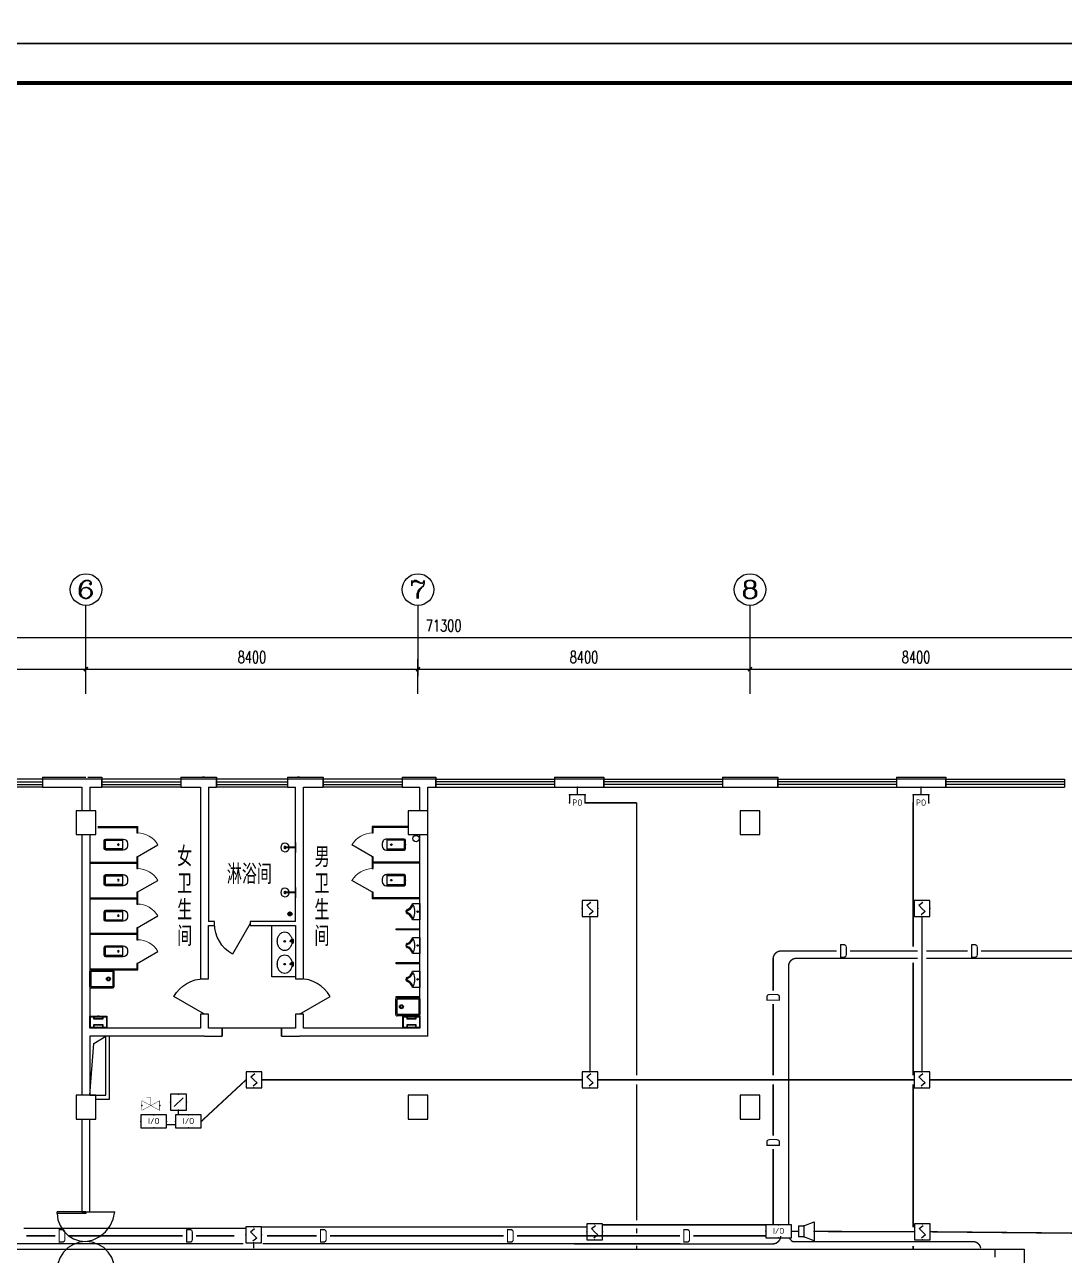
# Model space of a CAD drawing. Extents: x 2166032 to 5302137, y 581493 to 2416206.
# Drawn here: x 2594690 to 2620990, y 1002854 to 1033995 of the extents above; entities that cross this region are included whole.
import ezdxf
from ezdxf.enums import TextEntityAlignment as Align

# ---------------------------------------------------------------- set-up
doc = ezdxf.new("R2010")
doc.units = 0
doc.header["$LTSCALE"] = 1000
doc.header["$MEASUREMENT"] = 0
for name, pattern in [('CENTER2', [1.14, 0.75, -0.13, 0.13, -0.13]), ('DASH', [0.35, 0.25, -0.1]), ('DASHEDX2', [1.5, 1, -0.5])]:
    doc.linetypes.add(name, pattern=pattern)
for name, color, linetype in [('3T_WOOD', 21, 'Continuous'), ('AXIS', 3, 'Continuous'), ('AXIS_TEXT', 7, 'Continuous'), ('CABLETRAY', 4, 'Continuous'), ('COLUMN', 2, 'Continuous'), ('EQUIP-消防', 3, 'Continuous'), ('EQUIP-通讯', 3, 'Continuous'), ('LATRINE', 8, 'Continuous'), ('LVTRY', 8, 'Continuous'), ('PUB_TEXT', 7, 'Continuous'), ('PUB_TITLE', 137, 'Continuous'), ('SIG_TEXT', 7, 'Continuous'), ('SURFACE', 8, 'Continuous'), ('TEL_TEXT', 7, 'Continuous'), ('WALL', 8, 'Continuous'), ('WINDOW', 8, 'Continuous'), ('WIRE-动力', 2, 'Continuous'), ('WIRE-消防', 4, 'Continuous'), ('WIRE-电源', 10, 'Continuous'), ('WIRE-电话', 4, 'CENTER2'), ('WIRE-网络', 6, 'Continuous'), ('厨卫', 8, 'Continuous'), ('地漏', 5, 'Continuous'), ('屋面', 151, 'Continuous'), ('消防', 7, 'Continuous')]:
    doc.layers.add(name, color=color, linetype=linetype)
doc.styles.add('_HZTXT', font='！tssdeng.shx', dxfattribs={"width": 0.8, "bigfont": '！tssdchn.shx'})
doc.styles.add('_TCH_AXIS', font='complex_.ttf')
doc.styles.add('_TEL_DIM', font='@tssdeng.shx', dxfattribs={"width": 0.8, "height": 3.5, "bigfont": '!tssdchn.shx'})
doc.styles.add('COMPLEX', font='complex_.ttf')
doc.styles.add('DIM_FONT', font='simplex_.ttf', dxfattribs={"width": 0.7})
doc.styles.get("Standard").update_dxf_attribs({"font": 'tssdeng.shx', "bigfont": 'tssdchn.shx'})
doc.styles.add('zz-0', font='arial.ttf')
doc.dimstyles.new('DIMN', dxfattribs={"dimtxt": 300, "dimasz": 100, "dimexe": 250, "dimexo": 300, "dimgap": 150, "dimtad": 1, "dimdec": 0, "dimzin": 0, "dimdsep": 46, "dimtxsty": 'DIM_FONT', "dimblk": 'ARCHTICK', "dimcen": 0.09, "dimclrt": 7, "dimazin": 2, "dimtfac": 1, "dimtdec": 0, "dimtix": 1, "dimtmove": 2, "dimatfit": 3, "dimldrblk": 'ARCHTICK', "dimfxl": 1, "dimtolj": 1, "dimtzin": 0, "dimarcsym": 0})

# ---------------------------------------------------------------- blocks, each defined once
blk = doc.blocks.new('_LV8')
for p, q in [((-205, 0), (205, 0)), ((-205, -191), (-205, 0)), ((205, 0), (205, -191))]:
    blk.add_line(p, q)
blk.add_circle((0, -60), 20)
for centre, radius, start, end in [((-243, -391), 203, 19.2639, 79.2894), ((-152, -175), 10, 114.1084, 248.1394), ((5, -526), 395, 66.6675, 114.1084), ((-243, -401), 233, 19.2639, 68.1394), ((243, -401), 233, 110.4941, 160.7361), ((243, -391), 203, 100.7106, 160.7361), ((158, -173), 10, 290.4941, 66.6675), ((0, -306), 54, 199.2639, 269.7777), ((0, -316), 24, 199.2639, 269.4998), ((0, -306), 54, 270.2223, 340.7361), ((0, -316), 24, 270.5002, 340.7361)]:
    blk.add_arc(centre, radius, start, end)
blk = doc.blocks.new('$lvtry$00000200')
for p, q in [((-140, -40, 0), (-140, -480, 0)), ((-110, -40, 0), (-110, -470, 0)), ((100, 0, 0), (-100, 0, 0)), ((100, -30, 0), (-100, -30, 0)), ((110, -470, 0), (110, -40, 0)), ((140, -480, 0), (140, -40, 0)), ((140, -470, 0), (-140, -470, 0)), ((-30, -590, 0), (30, -590, 0))]:
    blk.add_line(p, q)
blk.add_circle((0, -359, 0), 20)
for centre, radius, start, end in [((-100, -40, 0), 40, 90, 180), ((-100, -40, 0), 10, 90, 180), ((100, -40, 0), 40, 0, 90), ((100, -40, 0), 10, 0, 90), ((-30, -480, 0), 110, 180, 270), ((30, -480, 0), 110, 270, 0)]:
    blk.add_arc(centre, radius, start, end)
blk.add_point((0, 0))
blk = doc.blocks.new('A$C339C1991')
at = {"layer": 'LVTRY'}
blk.add_line((114, 371), (134, 371), dxfattribs=at)
for points in [[(0, 371), (256, 371)], [(114, 371), (114, 107)], [(134, 371), (134, 107)]]:
    blk.add_lwpolyline(points, dxfattribs=at)
for centre, radius, start, end in [((124, 108), 108, 95.306, 84.694), ((124, 108), 28.3, 110.6725, 69.3275), ((124, 110), 10.5, 197.2381, 342.7619)]:
    blk.add_arc(centre, radius, start, end, dxfattribs=at)
blk = doc.blocks.new('$TCHSYS$APDOOR2D')
blk.add_line((0.5, 0), (0, 0.866))
at = {"lineweight": 13}
blk.add_arc((0.5, 0), 1, 120, 180, dxfattribs=at)
blk = doc.blocks.new('$lvtry$00000194')
for p, q in [((-17, -27, 0), (-17, -17, 0)), ((17, -27, 0), (17, -17, 0))]:
    blk.add_line(p, q)
at = {"elevation": 0}
blk.add_lwpolyline([(14, -39, -0.067374), (92, -53, -0.088152), (166, -93, -0.105269), (218, -155, -0.121685), (235, -224, -0.121685), (218, -292, -0.105269), (166, -355, -0.088152), (92, -394, -0.078966), (0, -409, -0.078966), (-92, -394, -0.088152), (-166, -355, -0.105269), (-218, -292, -0.121685), (-235, -224, -0.121685), (-218, -155, -0.105269), (-166, -93, -0.088152), (-92, -53, -0.059935), (-23, -40, -0.059935)], format="xyb", dxfattribs=at)
for centre, radius in [((0, -221, 0), 20), ((0, -27, 0), 16.7), ((0, -221, 0), 15)]:
    blk.add_circle(centre, radius)
for centre, radius, start, end in [((-40, -17, 0), 10.1, 106.6096, 258.1648), ((-64, 250, 0), 259, 274.7069, 282.3732), ((-75, -197, 0), 173, 71.36, 79.1873), ((-29, -63, 0), 6.77, 155.344, 308.3224), ((-171, 35, 0), 166, 324.8411, 338.1337), ((-171, 35, 0), 170, 324.8411, 331.3523), ((-29, -63, 0), 3.37, 155.344, 308.3224), ((100, -178, 0), 170, 132.3141, 138.8253), ((100, -178, 0), 166, 125.5327, 138.8253), ((-12, -42, 0), 10.6, 201.8924, 261.774), ((0, -17, 0), 16.7, 0, 180), ((-381, -99, 0), 372, 2.3982, 6.7627), ((0, -80, 0), 9.9, 201.7837, 338.2163), ((64, 250, 0), 259, 257.6268, 265.2931), ((381, -99, 0), 372, 170.1008, 177.6018), ((75, -197, 0), 173, 100.8127, 110.4191), ((40, -17, 0), 10.1, 281.8352, 73.3904)]:
    blk.add_arc(centre, radius, start, end)
blk.add_point((0, -17, 0))
blk = doc.blocks.new('A$C6BB928D5')
at = {"layer": '地漏'}
h = blk.add_hatch(dxfattribs=at)
h.set_pattern_fill('ANSI31', color=5, scale=10, style=0)
h.set_pattern_definition([(45, (-2253094.437, -153718.293), (-11.22532015, 11.22532015), [])])
h.paths.add_polyline_path([(0, 50, 1), (100, 50, 1)])
at = {"layer": '地漏', "color": 5}
blk.add_circle((50, 50), 50, dxfattribs=at)
blk = doc.blocks.new('$plan$00001091')
for p, q in [((-275, -410), (-275, -50)), ((-255, -30), (255, -30)), ((275, -50), (275, -410)), ((255, -430), (-255, -430))]:
    blk.add_line(p, q)
for points in [[(-275, 0, 0.414214), (-305, -30, 0.414214)], [(305, -30, 0.414214), (275, 0, 0.414214)], [(-305, -430, 0.414214), (-275, -460, 0.414214)], [(275, -460, 0.414214), (305, -430, 0.414214)]]:
    blk.add_lwpolyline(points, format="xyb")
for points in [[(-275, 0), (275, 0)], [(-305, -430), (-305, -30)], [(305, -30), (305, -430)], [(275, -460), (-275, -460)]]:
    blk.add_lwpolyline(points)
for radius in [50, 32.5]:
    blk.add_circle((165, -230), radius)
for centre, start, end in [((-255, -50), 90, 180), ((255, -50), 0, 90), ((-255, -410), 180, 270), ((255, -410), 270, 360)]:
    blk.add_arc(centre, 20, start, end)
at = {"style": 'zz-0'}
for tag in ['YSIZE', 'XSIZE']:
    blk.add_attdef(tag, (0, 0), '', height=0.5, dxfattribs=at)
blk = doc.blocks.new('cffd')
at = {"layer": '厨卫'}
for p, q in [((288, -44), (300, -44)), ((288, -256), (300, -256))]:
    blk.add_line(p, q, dxfattribs=at)
for points in [[(0, -365), (0, 65), (300, 65), (300, -365)], [(12, -353), (12, 53), (288, 53), (288, -353)]]:
    blk.add_lwpolyline(points, close=True, dxfattribs=at)
for points in [[(12, -272), (82, -272), (82, -29), (12, -29)], [(12, -262), (72, -262), (72, -39), (12, -39)], [(288, -261), (228, -261), (228, -39), (288, -39)], [(288, -251), (238, -251), (238, -49), (288, -49)]]:
    blk.add_lwpolyline(points, dxfattribs=at)
blk.add_lwpolyline([(290, -150, 0, 50, 0), (323, -150, 100, 100, 0)], format="xyseb", dxfattribs=at)
blk = doc.blocks.new('$equip$00001700')
for p, q in [((-0.5, 0.5), (-0.5, -0.5)), ((0.5, 0.5), (-0.5, 0.5)), ((-0.2, 0.2), (0.05, 0.4)), ((0, 0), (-0.2, 0.2)), ((0, 0), (0.2, -0.2)), ((0.5, -0.5), (0.5, 0.5)), ((-0.5, -0.5), (0.5, -0.5)), ((0.2, -0.2), (-0.05, -0.4))]:
    blk.add_line(p, q)
for p in [(-0.5, 0), (0, 0.5), (0.5, 0), (0, -0.5)]:
    blk.add_point(p)
at = {"flags": 1}
for tag, height, p in [('A', 0.00002, (0, 0)), ('B', 0.4, (0.75, -0.204))]:
    blk.add_attdef(tag, text='', height=height, dxfattribs=at).set_placement(p, align=Align.MIDDLE_CENTER)
blk = doc.blocks.new('$equip$00001915')
for p, q in [((0.5, 0.5), (-0.5, 0.5)), ((-0.5, 0.5), (-0.5, -0.5)), ((-0.283, -0.283), (0.283, 0.283)), ((0.5, -0.5), (0.5, 0.5)), ((-0.5, -0.5), (0.5, -0.5))]:
    blk.add_line(p, q)
for p in [(-0.5, 0), (0, 0.5), (0.5, 0), (0, -0.5)]:
    blk.add_point(p)
blk.add_solid([(0.283, 0.283), (0.075, 0.124), (0.124, 0.075)])
at = {"layer": 'TEL_TEXT', "style": '_TEL_DIM', "flags": 1}
blk.add_attdef('A', text='', height=0.00002, dxfattribs=at).set_placement((0, 0), align=Align.MIDDLE_CENTER)
blk = doc.blocks.new('$equip_U$00000007')
at = {"linetype": 'Continuous', "const_width": 0.025}
for points in [[(-0.153, 0), (0.153, 0)], [(0.153, -0.562), (0.153, 0)], [(-0.466, -0.225), (-0.466, -0.9)], [(0.771, -0.225), (-0.466, -0.9)], [(-0.466, -0.225), (0.771, -0.9)], [(0.771, -0.9), (0.771, -0.225)]]:
    blk.add_lwpolyline(points, dxfattribs=at)
for p in [(-0.466, -0.562), (0.771, -0.562)]:
    blk.add_point(p)
at = {"style": '_TEL_DIM', "flags": 1}
blk.add_attdef('A', text='', height=0.000025, dxfattribs=at).set_placement((0, 0), align=Align.MIDDLE_CENTER)
blk = doc.blocks.new('$equip$00001926')
for p, q in [((0.65, 0.65), (-0.65, 0.65)), ((-0.65, 0.65), (-0.65, 0)), ((0.65, 0), (0.65, 0.65)), ((-0.65, 0), (0.65, 0))]:
    blk.add_line(p, q)
for p in [(0, 0.65), (-0.65, 0.325), (0, 0), (0.65, 0.325)]:
    blk.add_point(p)
at = {"color": 7, "style": '_TEL_DIM'}
blk.add_attdef('$TEXT$', text='', height=0.3, dxfattribs=at).set_placement((0.006, 0.343), align=Align.MIDDLE_CENTER)
at = {"color": 7, "style": '_TEL_DIM', "flags": 1}
blk.add_attdef('A', text='', height=0.00002, dxfattribs=at).set_placement((0, 0), align=Align.MIDDLE_CENTER)
blk = doc.blocks.new('$equip$00001366')
for p, q in [((0, 0.35), (0, -0.35)), ((0, 0.35), (0.35, 0.35)), ((0.35, 0.35), (1, 0.6)), ((0.35, 0.35), (0.35, -0.35)), ((1, 0.6), (1, -0.6)), ((0.35, -0.35), (0, -0.35)), ((1, -0.6), (0.35, -0.35))]:
    blk.add_line(p, q)
for p in [(0, 0), (0.35, 0.35), (1, 0), (0.35, -0.35)]:
    blk.add_point(p)
at = {"flags": 9}
blk.add_attdef('A', (0, 0), '', height=0.00002, dxfattribs=at)
blk = doc.blocks.new('$equip$00001847')
for p, q in [((-0.5, 0.499), (-0.5, 0.999)), ((0.5, 0.999), (0.5, 0.499)), ((0.5, 0.499), (-0.5, 0.499)), ((0, 0.5), (0, 0))]:
    blk.add_line(p, q)
for p in [(-0.5, 0.999), (0.5, 0.999), (-0.5, 0.499), (0, 0), (0.5, 0.499)]:
    blk.add_point(p)
at = {"color": 7, "style": '_TEL_DIM'}
blk.add_attdef('$TEXT$', text='', height=0.4, dxfattribs=at).set_placement((0, 0.999), align=Align.MIDDLE_CENTER)
at = {"color": 7, "style": '_TEL_DIM', "flags": 1}
blk.add_attdef('A', text='', height=0.00002, dxfattribs=at).set_placement((0, 0), align=Align.MIDDLE_CENTER)
blk = doc.blocks.new('_ArchTick')
at = {"color": 0, "linetype": 'ByBlock', "const_width": 0.4}
blk.add_lwpolyline([(-0.5, -0.5), (0.5, 0.5)], dxfattribs=at)
blk = doc.blocks.new('*D2960')
at = {"layer": 'AXIS', "color": 0, "lineweight": -2}
for p, q in [((2587840, 1017062), (2587840, 1017937)), ((2587840, 1017687), (2596240, 1017687)), ((2596240, 1017062), (2596240, 1017937))]:
    blk.add_line(p, q, dxfattribs=at)
at = {"layer": 'Defpoints', "color": 0}
for p in [(2596240, 1017687), (2587840, 1016762), (2596240, 1016762)]:
    blk.add_point(p, dxfattribs=at)
at = {"layer": 'AXIS', "color": 0, "lineweight": -2, "xscale": 100, "yscale": 100, "zscale": 100, "rotation": 180}
blk.add_blockref('_ArchTick', (2587840, 1017687), dxfattribs=at)
at = {"layer": 'AXIS', "color": 0, "lineweight": -2, "xscale": 100, "yscale": 100, "zscale": 100}
blk.add_blockref('_ArchTick', (2596240, 1017687), dxfattribs=at)
at = {"layer": 'AXIS', "color": 7, "insert": (2592040, 1017992), "char_height": 300, "attachment_point": 5, "style": 'DIM_FONT'}
blk.add_mtext('\\A1;8400', dxfattribs=at)
blk = doc.blocks.new('*D2961')
at = {"layer": 'AXIS', "color": 0, "lineweight": -2}
for p, q in [((2596240, 1017062), (2596240, 1017937)), ((2596240, 1017687), (2604640, 1017687)), ((2604640, 1017062), (2604640, 1017937))]:
    blk.add_line(p, q, dxfattribs=at)
at = {"layer": 'Defpoints', "color": 0}
for p in [(2604640, 1017687), (2596240, 1016762), (2604640, 1016762)]:
    blk.add_point(p, dxfattribs=at)
at = {"layer": 'AXIS', "color": 0, "lineweight": -2, "xscale": 100, "yscale": 100, "zscale": 100, "rotation": 180}
blk.add_blockref('_ArchTick', (2596240, 1017687), dxfattribs=at)
at = {"layer": 'AXIS', "color": 0, "lineweight": -2, "xscale": 100, "yscale": 100, "zscale": 100}
blk.add_blockref('_ArchTick', (2604640, 1017687), dxfattribs=at)
at = {"layer": 'AXIS', "color": 7, "insert": (2600440, 1017992), "char_height": 300, "attachment_point": 5, "style": 'DIM_FONT'}
blk.add_mtext('\\A1;8400', dxfattribs=at)
blk = doc.blocks.new('*D2962')
at = {"layer": 'AXIS', "color": 0, "lineweight": -2}
for p, q in [((2604640, 1017062), (2604640, 1017937)), ((2604640, 1017687), (2613040, 1017687)), ((2613040, 1017062), (2613040, 1017937))]:
    blk.add_line(p, q, dxfattribs=at)
at = {"layer": 'Defpoints', "color": 0}
for p in [(2613040, 1017687), (2604640, 1016762), (2613040, 1016762)]:
    blk.add_point(p, dxfattribs=at)
at = {"layer": 'AXIS', "color": 0, "lineweight": -2, "xscale": 100, "yscale": 100, "zscale": 100, "rotation": 180}
blk.add_blockref('_ArchTick', (2604640, 1017687), dxfattribs=at)
at = {"layer": 'AXIS', "color": 0, "lineweight": -2, "xscale": 100, "yscale": 100, "zscale": 100}
blk.add_blockref('_ArchTick', (2613040, 1017687), dxfattribs=at)
at = {"layer": 'AXIS', "color": 7, "insert": (2608840, 1017992), "char_height": 300, "attachment_point": 5, "style": 'DIM_FONT'}
blk.add_mtext('\\A1;8400', dxfattribs=at)
blk = doc.blocks.new('*D2963')
at = {"layer": 'AXIS', "color": 0, "lineweight": -2}
for p, q in [((2613040, 1017062), (2613040, 1017937)), ((2613040, 1017687), (2621440, 1017687)), ((2621440, 1017062), (2621440, 1017937))]:
    blk.add_line(p, q, dxfattribs=at)
at = {"layer": 'Defpoints', "color": 0}
for p in [(2621440, 1017687), (2613040, 1016762), (2621440, 1016762)]:
    blk.add_point(p, dxfattribs=at)
at = {"layer": 'AXIS', "color": 0, "lineweight": -2, "xscale": 100, "yscale": 100, "zscale": 100, "rotation": 180}
blk.add_blockref('_ArchTick', (2613040, 1017687), dxfattribs=at)
at = {"layer": 'AXIS', "color": 0, "lineweight": -2, "xscale": 100, "yscale": 100, "zscale": 100}
blk.add_blockref('_ArchTick', (2621440, 1017687), dxfattribs=at)
at = {"layer": 'AXIS', "color": 7, "insert": (2617240, 1017992), "char_height": 300, "attachment_point": 5, "style": 'DIM_FONT'}
blk.add_mtext('\\A1;8400', dxfattribs=at)
blk = doc.blocks.new('*D2968')
at = {"layer": 'AXIS', "color": 0, "lineweight": -2}
for p, q in [((2569640, 1017362), (2569640, 1018737)), ((2640940, 1017362), (2640940, 1018737)), ((2569640, 1018487), (2640940, 1018487))]:
    blk.add_line(p, q, dxfattribs=at)
at = {"layer": 'Defpoints', "color": 0}
for p in [(2640940, 1018487), (2569640, 1017062), (2640940, 1017062)]:
    blk.add_point(p, dxfattribs=at)
at = {"layer": 'AXIS', "color": 0, "lineweight": -2, "xscale": 100, "yscale": 100, "zscale": 100, "rotation": 180}
blk.add_blockref('_ArchTick', (2569640, 1018487), dxfattribs=at)
at = {"layer": 'AXIS', "color": 0, "lineweight": -2, "xscale": 100, "yscale": 100, "zscale": 100}
blk.add_blockref('_ArchTick', (2640940, 1018487), dxfattribs=at)
at = {"layer": 'AXIS', "color": 7, "insert": (2605290, 1018788), "char_height": 300, "attachment_point": 5, "style": 'DIM_FONT'}
blk.add_mtext('\\A1;71300', dxfattribs=at)
blk = doc.blocks.new('$DorLib2D$00000141')
at = {"color": 0}
for points in [[(-0.5, 0), (-0.5, 0.487)], [(-0.475, 0.487), (-0.5, 0.487)], [(-0.475, 0), (-0.475, 0.487)], [(-0.369, 0.473), (-0.475, 0.487)], [(-0.268, 0.435), (-0.369, 0.473)], [(-0.178, 0.377), (-0.268, 0.435)], [(0.268, 0.435), (0.178, 0.377)], [(0.369, 0.473), (0.268, 0.435)], [(0.475, 0.487), (0.369, 0.473)], [(0.475, 0), (0.475, 0.487)], [(0.475, 0.487), (0.5, 0.487)], [(0.5, 0), (0.5, 0.487)], [(-0.103, 0.3), (-0.178, 0.377)], [(-0.047, 0.208), (-0.103, 0.3)], [(-0.012, 0.107), (-0.047, 0.208)], [(0.047, 0.208), (0.012, 0.107)], [(0.103, 0.3), (0.047, 0.208)], [(0.178, 0.377), (0.103, 0.3)], [(0, 0), (-0.012, 0.107)], [(-0.012, -0.107), (0, 0)], [(0.012, 0.107), (0, 0)], [(-0.5, 0), (-0.475, 0)], [(0.5, 0), (0.475, 0)]]:
    blk.add_lwpolyline(points, dxfattribs=at)
at = {"color": 0, "linetype": 'DASHEDX2'}
for points in [[(0, 0), (0.03, -0.122), (0.086, -0.234), (0.165, -0.331), (0.264, -0.408), (0.378, -0.461), (0.5, -0.488)], [(-0.5, 0), (-0.5, -0.488)], [(-0.047, -0.208), (-0.012, -0.107)], [(0.5, 0), (0.5, -0.488)], [(-0.268, -0.435), (-0.178, -0.377)], [(-0.178, -0.377), (-0.103, -0.3)], [(-0.103, -0.3), (-0.047, -0.208)], [(-0.475, -0.488), (-0.5, -0.488)], [(-0.475, -0.487), (-0.369, -0.473)], [(-0.369, -0.473), (-0.268, -0.435)]]:
    blk.add_lwpolyline(points, dxfattribs=at)
blk = doc.blocks.new('$TCHSYS$WIN2D')
for p, q in [((-0.5, 0.5), (0.5, 0.5)), ((-0.5, 0.5), (-0.5, -0.5)), ((0.5, 0.5), (0.5, -0.5)), ((0.5, 0.167), (-0.5, 0.167)), ((0.5, -0.167), (-0.5, -0.167)), ((-0.5, -0.5), (0.5, -0.5))]:
    blk.add_line(p, q)
blk = doc.blocks.new('_AXISO')
blk.add_circle((0, 0), 0.5)
at = {"layer": 'AXIS_TEXT', "style": 'COMPLEX', "width": 1.171875}
blk.add_attdef('A', text='', height=0.56, dxfattribs=at).set_placement((-0.25, -0.28), (0.25, -0.28), align=Align.FIT)
blk = doc.blocks.new('$DorLib2D$00000214')
at = {"color": 0}
blk.add_line((0.5, 0), (0, 0.866), dxfattribs=at)
blk.add_arc((0.5, 0), 1, 120, 180, dxfattribs=at)

msp = doc.modelspace()

# ---------------------------------------------------------------- linework, layer by layer
msp.add_circle((2604640.5, 1020101.3), 438608.5)
at = {"layer": '3T_WOOD'}
msp.add_lwpolyline([(2596340.5, 1006904.3), (2596438.8, 1008215.8), (2596740.5, 1008404.3)], dxfattribs=at)
at = {"layer": 'AXIS'}
for p, q in [((2596240.5, 1017505.6), (2596240.5, 1019301.3)), ((2604640.5, 1017505.6), (2604640.5, 1019301.3)), ((2613040.5, 1017505.6), (2613040.5, 1019301.3))]:
    msp.add_line(p, q, dxfattribs=at)
at = {"layer": 'CABLETRAY'}
for p, q in [((2578615.1, 1003012.1), (2619622.9, 1003012.1)), ((2619235.1, 1003011.9), (2619235.1, 1002811.9)), ((2619470.4, 1003011.9), (2619970.4, 1003011.9)), ((2619970.4, 1003011.9), (2619970.4, 1002511.9))]:
    msp.add_line(p, q, dxfattribs=at)
at = {"layer": 'COLUMN'}
for p, q in [((2596490.2, 1014104.4), (2595990.2, 1014104.4)), ((2595990.2, 1014104.4), (2595990.2, 1013504.3)), ((2596490.2, 1013504.3), (2596490.2, 1014104.4)), ((2604890.2, 1014104.4), (2604390.2, 1014104.4)), ((2604390.2, 1014104.4), (2604390.2, 1013504.3)), ((2604890.2, 1013504.3), (2604890.2, 1014104.4)), ((2613290.2, 1014104.4), (2612790.2, 1014104.4)), ((2612790.2, 1014104.4), (2612790.2, 1013504.3)), ((2613290.2, 1013504.3), (2613290.2, 1014104.4)), ((2595990.2, 1013504.3), (2596490.2, 1013504.3)), ((2604390.2, 1013504.3), (2604890.2, 1013504.3)), ((2612790.2, 1013504.3), (2613290.2, 1013504.3)), ((2596490.2, 1006904.4), (2595990.2, 1006904.4)), ((2595990.2, 1006904.4), (2595990.2, 1006304.4)), ((2596490.2, 1006304.4), (2596490.2, 1006904.4)), ((2604890.2, 1006904.4), (2604390.2, 1006904.4)), ((2604390.2, 1006904.4), (2604390.2, 1006304.4)), ((2604890.2, 1006304.4), (2604890.2, 1006904.4)), ((2613290.2, 1006904.4), (2612790.2, 1006904.4)), ((2612790.2, 1006904.4), (2612790.2, 1006304.3)), ((2613290.2, 1006304.3), (2613290.2, 1006904.4)), ((2595990.2, 1006304.4), (2596490.2, 1006304.4)), ((2604390.2, 1006304.4), (2604890.2, 1006304.4)), ((2612790.2, 1006304.3), (2613290.2, 1006304.3))]:
    msp.add_line(p, q, dxfattribs=at)
at = {"layer": 'LATRINE'}
for p, q in [((2596540.5, 1013704.3), (2597553, 1013704.3)), ((2596540.5, 1013679.3), (2597528, 1013679.3)), ((2597528, 1013679.3), (2597528, 1013541.8)), ((2597553, 1013541.8), (2597553, 1013704.3)), ((2604390.2, 1013704.3), (2603478, 1013704.3)), ((2603478, 1013704.3), (2603478, 1013541.8)), ((2604390.2, 1013679.3), (2603503, 1013679.3)), ((2603503, 1013541.8), (2603503, 1013679.3)), ((2597528, 1013541.8), (2597553, 1013541.8)), ((2603478, 1013541.8), (2603503, 1013541.8)), ((2596340.5, 1012804.3), (2597528, 1012804.3)), ((2596340.5, 1012779.3), (2597528, 1012779.3)), ((2597553, 1012941.8), (2597528, 1012941.8)), ((2597528, 1012941.8), (2597528, 1012804.3)), ((2597528, 1012779.3), (2597528, 1012641.8)), ((2597553, 1012791.8), (2597553, 1012941.8)), ((2597553, 1012641.8), (2597553, 1012791.8)), ((2603503, 1012941.8), (2603478, 1012941.8)), ((2603478, 1012941.8), (2603478, 1012791.8)), ((2603478, 1012791.8), (2603478, 1012641.8)), ((2603503, 1012804.3), (2603503, 1012941.8)), ((2604690.5, 1012804.3), (2603503, 1012804.3)), ((2604690.5, 1012779.3), (2603503, 1012779.3)), ((2603503, 1012641.8), (2603503, 1012779.3)), ((2604690.5, 1012779.3), (2604690.5, 1012804.3)), ((2597528, 1012641.8), (2597553, 1012641.8)), ((2603478, 1012641.8), (2603503, 1012641.8)), ((2596340.5, 1011904.3), (2597528, 1011904.3)), ((2596340.5, 1011879.3), (2597528, 1011879.3)), ((2597553, 1012041.8), (2597528, 1012041.8)), ((2597528, 1012041.8), (2597528, 1011904.3)), ((2597528, 1011879.3), (2597528, 1011741.8)), ((2597553, 1011891.8), (2597553, 1012041.8)), ((2597553, 1011741.8), (2597553, 1011891.8)), ((2603503, 1012041.8), (2603478, 1012041.8)), ((2603478, 1012041.8), (2603478, 1011879.3)), ((2604690.5, 1011879.3), (2603478, 1011879.3)), ((2603503, 1011904.3), (2603503, 1012041.8)), ((2604690.5, 1011904.3), (2603503, 1011904.3)), ((2604690.5, 1011879.3), (2604690.5, 1011904.3)), ((2597528, 1011741.8), (2597553, 1011741.8)), ((2597553, 1011141.8), (2597528, 1011141.8)), ((2597528, 1011141.8), (2597528, 1011004.3)), ((2597553, 1010991.8), (2597553, 1011141.8)), ((2596340.5, 1011004.3), (2597528, 1011004.3)), ((2596340.5, 1010979.3), (2597528, 1010979.3)), ((2597528, 1010979.3), (2597528, 1010841.8)), ((2597528, 1010841.8), (2597553, 1010841.8)), ((2597553, 1010841.8), (2597553, 1010991.8)), ((2597553, 1010241.8), (2597528, 1010241.8)), ((2597528, 1010241.8), (2597528, 1010104.3)), ((2597553, 1010079.3), (2597553, 1010241.8)), ((2596340.5, 1010104.3), (2597528, 1010104.3)), ((2596340.5, 1010079.3), (2597553, 1010079.3))]:
    msp.add_line(p, q, dxfattribs=at)
at = {"layer": 'LVTRY'}
msp.add_lwpolyline([(2601540.5, 1011204.3), (2601540.5, 1009904.3), (2600940.5, 1009904.3), (2600940.5, 1011204.3)], close=True, dxfattribs=at)
at = {"layer": 'LVTRY', "linetype": 'Continuous'}
for points in [[(2604690.5, 1011089.3), (2604090.5, 1011089.3), (2604090.5, 1011119.3), (2604690.5, 1011119.3)], [(2604690.5, 1010232.2), (2604090.5, 1010232.2), (2604090.5, 1010262.2), (2604690.5, 1010262.2)], [(2604690.5, 1009375), (2604090.5, 1009375), (2604090.5, 1009405), (2604690.5, 1009405)]]:
    msp.add_lwpolyline(points, dxfattribs=at)
at = {"layer": 'PUB_TITLE'}
for points in [[(2553070.3, 1033519.6), (2658170.3, 1033519.6), (2658170.3, 1092919.6), (2553070.3, 1092919.6)], [(2553070.3, 974119.6), (2658170.3, 974119.6), (2658170.3, 1033519.6), (2553070.3, 1033519.6)]]:
    msp.add_lwpolyline(points, close=True, dxfattribs=at)
at = {"layer": 'PUB_TITLE', "const_width": 100}
msp.add_lwpolyline([(2555570.3, 975119.6), (2657170.3, 975119.6), (2657170.3, 1032519.6), (2555570.3, 1032519.6)], close=True, dxfattribs=at)
at = {"layer": 'SURFACE'}
for p, q in [((2595140.5, 1014954.3), (2595140.5, 1014904.3)), ((2595140.5, 1014954.3), (2596240.5, 1014954.3)), ((2596290.5, 1014954.3), (2596640.5, 1014954.3)), ((2596640.5, 1014954.3), (2596640.5, 1014904.3)), ((2598640.5, 1014954.3), (2598640.5, 1014904.3)), ((2598640.5, 1014954.3), (2599240.5, 1014954.3)), ((2599240.5, 1014954.3), (2599190.5, 1014954.3)), ((2599190.5, 1014954.3), (2599190.5, 1014954.3)), ((2599240.5, 1014954.3), (2599540.1, 1014954.3)), ((2599540.1, 1014954.3), (2599540.1, 1014904.3)), ((2601340.1, 1014954.3), (2601340.1, 1014904.3)), ((2601340.1, 1014954.3), (2601640.5, 1014954.3)), ((2601640.5, 1014954.3), (2601590.5, 1014954.3)), ((2601590.5, 1014954.3), (2601590.5, 1014954.3)), ((2601640.5, 1014954.3), (2602240.5, 1014954.3)), ((2602240.5, 1014954.3), (2602240.5, 1014904.3)), ((2604240.5, 1014954.3), (2604240.5, 1014904.3)), ((2604240.5, 1014954.3), (2604790.5, 1014954.3)), ((2604790.5, 1014954.3), (2605090.5, 1014954.3)), ((2605090.5, 1014954.3), (2605090.5, 1014904.3)), ((2608090.5, 1014954.3), (2608090.5, 1014904.3)), ((2608090.5, 1014954.3), (2609340.5, 1014954.3)), ((2609340.5, 1014954.3), (2609340.5, 1014904.3)), ((2612340.5, 1014954.3), (2612340.5, 1014904.3)), ((2612340.5, 1014954.3), (2613740.5, 1014954.3)), ((2613740.5, 1014954.3), (2613740.5, 1014904.3)), ((2616740.5, 1014954.3), (2616740.5, 1014904.3)), ((2616740.5, 1014954.3), (2617990.5, 1014954.3)), ((2617990.5, 1014954.3), (2617990.5, 1014904.3))]:
    msp.add_line(p, q, dxfattribs=at)
at = {"layer": 'WALL'}
for p, q in [((2596240.5, 1014904.3), (2595140.5, 1014904.3)), ((2595140.5, 1014904.3), (2595140.5, 1014704.3)), ((2596640.5, 1014904.3), (2596240.5, 1014904.3)), ((2596640.5, 1014704.3), (2596640.5, 1014904.3)), ((2599240.5, 1014904.3), (2598640.5, 1014904.3)), ((2598640.5, 1014904.3), (2598640.5, 1014704.3)), ((2599540.1, 1014904.3), (2599240.5, 1014904.3)), ((2599540.1, 1014704.3), (2599540.1, 1014904.3)), ((2601640.5, 1014904.3), (2601340.1, 1014904.3)), ((2601340.1, 1014904.3), (2601340.1, 1014704.3)), ((2602240.5, 1014904.3), (2601640.5, 1014904.3)), ((2602240.5, 1014704.3), (2602240.5, 1014904.3)), ((2604790.5, 1014904.3), (2604240.5, 1014904.3)), ((2604240.5, 1014904.3), (2604240.5, 1014704.3)), ((2605090.5, 1014904.3), (2604790.5, 1014904.3)), ((2605090.5, 1014704.3), (2605090.5, 1014904.3)), ((2609340.5, 1014904.3), (2608090.5, 1014904.3)), ((2608090.5, 1014904.3), (2608090.5, 1014704.3)), ((2609340.5, 1014704.3), (2609340.5, 1014904.3)), ((2613740.5, 1014904.3), (2612340.5, 1014904.3)), ((2612340.5, 1014904.3), (2612340.5, 1014704.3)), ((2613740.5, 1014704.3), (2613740.5, 1014904.3)), ((2617990.5, 1014904.3), (2616740.5, 1014904.3)), ((2616740.5, 1014904.3), (2616740.5, 1014704.3)), ((2617990.5, 1014704.3), (2617990.5, 1014904.3)), ((2595140.5, 1014704.3), (2596140.5, 1014704.3)), ((2596140.5, 1014704.3), (2596140.5, 1014104.4)), ((2596340.5, 1014704.3), (2596340.5, 1014104.4)), ((2596340.5, 1014704.3), (2596640.5, 1014704.3)), ((2598640.5, 1014704.3), (2599140.5, 1014704.3)), ((2599140.5, 1014704.3), (2599140.5, 1011254.3)), ((2599340.5, 1014704.3), (2599340.5, 1011304.3)), ((2599340.5, 1014704.3), (2599540.1, 1014704.3)), ((2601340.1, 1014704.3), (2601540.5, 1014704.3)), ((2601540.5, 1011304.3), (2601540.5, 1014704.3)), ((2601740.5, 1011254.3), (2601740.5, 1014704.3)), ((2601740.5, 1014704.3), (2602240.5, 1014704.3)), ((2604240.5, 1014704.3), (2604690.5, 1014704.3)), ((2604690.5, 1014104.4), (2604690.5, 1014704.3)), ((2604890.5, 1013804.4), (2604890.5, 1014704.3)), ((2604890.5, 1014704.3), (2605090.5, 1014704.3)), ((2608090.5, 1014704.3), (2609340.5, 1014704.3)), ((2612340.5, 1014704.3), (2613740.5, 1014704.3)), ((2616740.5, 1014704.3), (2617990.5, 1014704.3)), ((2604890.5, 1008404.3), (2604890.5, 1013804.4)), ((2596140.5, 1013504.3), (2596140.5, 1008504.3)), ((2596340.5, 1013504.3), (2596340.5, 1008604.3)), ((2604690.5, 1008604.3), (2604690.5, 1013504.3)), ((2599140.5, 1011254.3), (2599140.5, 1009854.3)), ((2599495.1, 1011304.3), (2599340.5, 1011304.3)), ((2599340.5, 1009854.3), (2599340.5, 1011204.3)), ((2599340.5, 1011204.3), (2599495.1, 1011204.3)), ((2599495.1, 1011204.3), (2599495.1, 1011304.3)), ((2601540.5, 1011304.3), (2600395.1, 1011304.3)), ((2600395.1, 1011304.3), (2600395.1, 1011204.3)), ((2600395.1, 1011204.3), (2601540.5, 1011204.3)), ((2601540.5, 1011204.3), (2601540.5, 1009854.3)), ((2601740.5, 1009854.3), (2601740.5, 1011254.3)), ((2599140.5, 1009854.3), (2599340.5, 1009854.3)), ((2601540.5, 1009854.3), (2601740.5, 1009854.3)), ((2599340.5, 1008954.3), (2599140.5, 1008954.3)), ((2599140.5, 1008954.3), (2599140.5, 1008604.3)), ((2599340.5, 1008604.3), (2599340.5, 1008954.3)), ((2601740.5, 1008954.3), (2601540.5, 1008954.3)), ((2601540.5, 1008954.3), (2601540.5, 1008604.3)), ((2601740.5, 1008604.3), (2601740.5, 1008954.3)), ((2596140.5, 1008504.3), (2596140.5, 1006904.4)), ((2599140.5, 1008604.3), (2596340.5, 1008604.3)), ((2599240.5, 1008404.3), (2596340.5, 1008404.3)), ((2596340.5, 1008404.3), (2596340.5, 1006904.4)), ((2599240.5, 1008404.3), (2599690.5, 1008404.3)), ((2599690.5, 1008604.3), (2599340.5, 1008604.3)), ((2599690.5, 1008404.3), (2599690.5, 1008604.3)), ((2601540.5, 1008604.3), (2601190.5, 1008604.3)), ((2601190.5, 1008604.3), (2601190.5, 1008404.3)), ((2601190.5, 1008404.3), (2601640.5, 1008404.3)), ((2604890.5, 1008404.3), (2601640.5, 1008404.3)), ((2604690.5, 1008604.3), (2601740.5, 1008604.3)), ((2596140.5, 1006304.4), (2596140.5, 1003954.3)), ((2596340.5, 1003954.3), (2596340.5, 1006304.4)), ((2596140.5, 1003954.3), (2596340.5, 1003954.3))]:
    msp.add_line(p, q, dxfattribs=at)
at = {"layer": 'WINDOW', "linetype": 'DASH'}
for p, q in [((2599690.5, 1008604.3), (2599690.5, 1008404.3)), ((2601190.5, 1008404.3), (2601190.5, 1008604.3))]:
    msp.add_line(p, q, dxfattribs=at)
at = {"layer": 'WINDOW'}
msp.add_line((2601190.5, 1008604.3), (2599690.5, 1008604.3), dxfattribs=at)
at = {"layer": 'WIRE-动力', "color": 1, "linetype": 'Continuous', "const_width": 25}
msp.add_lwpolyline([(2614085.3, 1003465.5), (2614261, 1003465.5)], dxfattribs=at)
at = {"layer": 'WIRE-消防', "linetype": 'Continuous', "const_width": 35}
for points in [[(2608989.7, 1011432.5), (2608989.7, 1007496)], [(2617388.1, 1011432.5), (2617388.1, 1007496)], [(2600290.5, 1007296), (2599159.6, 1006245.8)], [(2608789.7, 1007296), (2600690.5, 1007296)], [(2617188.1, 1007296), (2609189.7, 1007296)], [(2625588.1, 1007296), (2617588.1, 1007296)], [(2594668.2, 1003540.4), (2600283.4, 1003540.4)], [(2600683.4, 1003573.5), (2608909, 1003573.5)], [(2613435.3, 1003627.4), (2609309, 1003627.4)], [(2614085.3, 1003464.9), (2614261, 1003460.5)], [(2614661, 1003460.5), (2617197.8, 1003451.3)], [(2617597.8, 1003451.3), (2625695.2, 1003373.5)], [(2600483.4, 1003029.9), (2600483.4, 1003173.5)]]:
    msp.add_lwpolyline(points, dxfattribs=at)
at = {"layer": 'WIRE-消防', "const_width": 30}
for points in [[(2598576.6, 1006530.7), (2598576.5, 1006408.3)], [(2598281.7, 1006159.6), (2598509.6, 1006159.9)]]:
    msp.add_lwpolyline(points, dxfattribs=at)
at = {"layer": 'WIRE-电源', "linetype": 'Continuous', "const_width": 35}
msp.add_lwpolyline([(2615234.1, 1010555.8), (2613823.9, 1010555.8, 0.4142136), (2613623.9, 1010355.8), (2613623.9, 1009552)], format="xyb", dxfattribs=at)
for points in [[(2617275.6, 1010555.8), (2615571.5, 1010555.8)], [(2618548.2, 1010555.8), (2617500.6, 1010555.8)], [(2622197.1, 1010555.8), (2618885.6, 1010555.8)], [(2613623.9, 1009214.5), (2613623.9, 1007408.5)], [(2613623.9, 1005879.8), (2613623.9, 1007183.5)], [(2613623.9, 1003627.4), (2613623.9, 1005542.3)], [(2594729.3, 1003348.5), (2595466.7, 1003348.5)], [(2595804.1, 1003348.5), (2598691.4, 1003348.5)], [(2599028.9, 1003348.5), (2599994.1, 1003348.5)], [(2600823.6, 1003348.5), (2602076.4, 1003348.5)], [(2602413.9, 1003348.5), (2606808.5, 1003348.5)], [(2607146, 1003348.5), (2611268.2, 1003348.5)], [(2611605.6, 1003348.5), (2613435.3, 1003348.5)]]:
    msp.add_lwpolyline(points, dxfattribs=at)
at = {"layer": 'WIRE-电话', "linetype": 'CENTER2', "const_width": 35}
for points in [[(2617275.6, 1010371.4), (2614214.8, 1010371.4, 0.4142136), (2614014.8, 1010171.4), (2614014.8, 1003627.4)], [(2613813.4, 1003302.4), (2613813.4, 1003344.8, -0.414351), (2613613.3, 1003144.8), (2600711.8, 1003150.9)], [(2618873.6, 1003035.8, 0.3682228), (2618676.1, 1003204.1), (2614112.7, 1003204.1)]]:
    msp.add_lwpolyline(points, format="xyb", dxfattribs=at)
for points in [[(2623641, 1010371.4), (2617500.6, 1010371.4)], [(2589088.6, 1003156.3), (2600224.9, 1003151.1)], [(2614112.7, 1003204.1), (2614019, 1003302.4)]]:
    msp.add_lwpolyline(points, dxfattribs=at)
at = {"layer": 'WIRE-网络', "linetype": 'Continuous', "const_width": 35}
for points in [[(2608870.9, 1014304.7), (2610173.1, 1014304.7)], [(2610173.1, 1014304.7), (2610173.1, 1007408.5)], [(2617165.5, 1014304.7), (2617165.5, 1010668.3)], [(2617165.5, 1010258.9), (2617165.5, 1007408.5)], [(2610173.1, 1007183.5), (2610173.1, 1003739.9)], [(2617165.5, 1007183.5), (2617165.5, 1003564)], [(2610173.1, 1003542.2), (2610173.1, 1003413.4)], [(2610173.1, 1003098.6), (2610173.1, 1003012.1)], [(2617165.5, 1003091.6), (2617165.5, 1003012.1)]]:
    msp.add_lwpolyline(points, dxfattribs=at)
at = {"layer": '屋面', "color": 6}
msp.add_circle((2604591.3, 1013401.9), 80, dxfattribs=at)
msp.add_circle((2604591.3, 1013401.9), 80, dxfattribs=at)
at = {"layer": '消防'}
msp.add_lwpolyline([(2596740.5, 1008404.3), (2596340.5, 1008404.3), (2596340.5, 1006904.3), (2596740.5, 1006904.3)], close=True, dxfattribs=at)
msp.add_lwpolyline([(2596490.5, 1006804.3), (2596840.5, 1006804.3), (2596840.5, 1008404.3)], dxfattribs=at)

# ---------------------------------------------------------------- block references
at = {"layer": 'AXIS'}
ref = msp.add_blockref('_AXISO', (2596240.5, 1019701.3), dxfattribs=dict(at, xscale=800, yscale=800, zscale=800))
ref.add_attrib('A', '6', dxfattribs={"layer": 'AXIS_TEXT', "height": 452.5, "style": '_TCH_AXIS', "width": 1.049113}).set_placement((2596014.2, 1019475.1), (2596466.8, 1019475.1), align=Align.FIT)
ref = msp.add_blockref('_AXISO', (2604640.5, 1019701.3), dxfattribs=dict(at, xscale=800, yscale=800, zscale=800))
ref.add_attrib('A', '7', dxfattribs={"layer": 'AXIS_TEXT', "height": 452.5, "style": '_TCH_AXIS', "width": 1.049113}).set_placement((2604414.2, 1019475.1), (2604866.8, 1019475.1), align=Align.FIT)
ref = msp.add_blockref('_AXISO', (2613040.5, 1019701.3), dxfattribs=dict(at, xscale=800, yscale=800, zscale=800))
ref.add_attrib('A', '8', dxfattribs={"layer": 'AXIS_TEXT', "height": 452.5, "style": '_TCH_AXIS', "width": 1.049113}).set_placement((2612814.2, 1019475.1), (2613266.8, 1019475.1), align=Align.FIT)
at = {"layer": 'EQUIP-消防'}
for name, p, xscale, yscale, zscale in [('$equip$00001700', (2608989.7, 1011632.5), 400, 400, 400), ('$equip$00001700', (2617388.1, 1011632.5), 400, 400, 400), ('$equip$00001700', (2600490.5, 1007296), 400, 400, 400), ('$equip$00001700', (2608989.7, 1007296), 400, 400, 400), ('$equip$00001700', (2617388.1, 1007296), 400, 400, 400), ('$equip_U$00000007', (2597825.5, 1006850.1), 364, 364, 364), ('$equip$00001915', (2598583.6, 1006730.7), 400, 400, 400), ('$equip$00001700', (2600483.4, 1003373.5), 400, 400, 400), ('$equip$00001700', (2609109, 1003451.3), 400, 400, 400), ('$equip$00001700', (2617397.8, 1003451.3), 400, 400, 400)]:
    msp.add_blockref(name, p, dxfattribs=dict(at, xscale=xscale, yscale=yscale, zscale=zscale))
at = {"layer": 'EQUIP-消防', "color": 3, "xscale": 500, "yscale": 500, "zscale": 500}
for p in [(2597956.6, 1006083.3), (2598834.6, 1006083.3), (2613760.3, 1003302.4)]:
    msp.add_blockref('$equip$00001926', p, dxfattribs=at).add_auto_attribs({'$TEXT$': 'I/O'})
at = {"layer": 'EQUIP-通讯'}
ref = msp.add_blockref('$equip$00001847', (2608670.9, 1014704.3), dxfattribs=dict(at, xscale=-400, yscale=400, zscale=400, rotation=180))
ref.add_attrib('$TEXT$', 'PO', dxfattribs={"layer": '0', "color": 7, "height": 160, "style": '_TEL_DIM'}).set_placement((2608670.9, 1014310.8), align=Align.MIDDLE_CENTER)
ref = msp.add_blockref('$equip$00001847', (2617365.5, 1014704.3), dxfattribs=dict(at, xscale=-400, yscale=400, zscale=400, rotation=180))
ref.add_attrib('$TEXT$', 'PO', dxfattribs={"layer": '0', "color": 7, "height": 160, "style": '_TEL_DIM'}).set_placement((2617365.5, 1014310.8), align=Align.MIDDLE_CENTER)
at = {"layer": 'EQUIP-通讯', "xscale": 400, "yscale": 400, "zscale": 400}
msp.add_blockref('$equip$00001366', (2614261, 1003460.5), dxfattribs=at)
at = {"layer": 'LATRINE', "xscale": 600, "zscale": 25}
for p, yscale, rotation in [((2597540.5, 1013241.8), 600, 270), ((2603490.5, 1013241.8), -600, 269.9999999969318), ((2597540.5, 1012341.8), 600, 270), ((2603490.5, 1012341.8), -600, 269.9999999969318), ((2597540.5, 1011441.8), 600, 270), ((2597540.5, 1010541.8), 600, 270)]:
    msp.add_blockref('$TCHSYS$APDOOR2D', p, dxfattribs=dict(at, yscale=yscale, rotation=rotation))
at = {"layer": 'LVTRY', "yscale": -1, "rotation": 270}
for p in [(2596703.5, 1013248.3, 0), (2596703.5, 1012348.3, 0), (2596703.5, 1011448.3, 0), (2596703.5, 1010548.3, 0)]:
    msp.add_blockref('$lvtry$00000200', p, dxfattribs=at)
at = {"layer": 'LVTRY', "xscale": -1, "yscale": -1, "rotation": 90}
for p in [(2604327.5, 1013248.3, 0), (2604327.5, 1012348.3, 0)]:
    msp.add_blockref('$lvtry$00000200', p, dxfattribs=at)
at = {"layer": 'LVTRY'}
for name, p, rotation in [('A$C339C1991', (2601169.9, 1013300.4), 270), ('A$C339C1991', (2601169.9, 1012160.9), 270), ('$lvtry$00000194', (2601490.5, 1010802.9), 270), ('$lvtry$00000194', (2601490.5, 1010223.6), 270), ('$plan$00001091', (2604385.5, 1008915), 180)]:
    msp.add_blockref(name, p, dxfattribs=dict(at, rotation=rotation))
at = {"layer": 'LVTRY', "linetype": 'Continuous', "rotation": 270}
for p in [(2604690.5, 1011551.6), (2604690.5, 1010694.4), (2604690.5, 1009837.3)]:
    msp.add_blockref('_LV8', p, dxfattribs=at)
at = {"layer": 'LVTRY'}
msp.add_blockref('$plan$00001091', (2596645.5, 1010079.3), dxfattribs=at)
at = {"layer": 'WINDOW'}
for name, p, xscale, yscale, zscale in [('$TCHSYS$WIN2D', (2593940.5, 1014804.3), -2400, 200, -2400), ('$TCHSYS$WIN2D', (2600440.1, 1014804.3), -1800, 200, -1800), ('$DorLib2D$00000214', (2599945.1, 1011254.3), 900, -900, 900)]:
    msp.add_blockref(name, p, dxfattribs=dict(at, xscale=xscale, yscale=yscale, zscale=zscale))
for name, p, xscale, yscale, zscale, rotation in [('$TCHSYS$WIN2D', (2597640.5, 1014804.3), -2000, 200, -2000, 359.9999999999956), ('$TCHSYS$WIN2D', (2603240.5, 1014804.3), -2000, 200, -2000, 359.9999999999958), ('$TCHSYS$WIN2D', (2606590.5, 1014804.3), 3000, 200, 3000, 359.9999999999985), ('$TCHSYS$WIN2D', (2610840.5, 1014804.3), 3000, 200, 3000, 359.9999999999985), ('$TCHSYS$WIN2D', (2615240.5, 1014804.3), 3000, 200, 3000, 359.9999999999985), ('$TCHSYS$WIN2D', (2619490.5, 1014804.3), 3000, 200, 3000, 359.9999999999985), ('$DorLib2D$00000214', (2599240.5, 1009404.3), -900, 900, -900, 90.0000000000388), ('$DorLib2D$00000214', (2601640.5, 1009404.3), -900, -900, -900, 90), ('$DorLib2D$00000141', (2596240.5, 1003204.3), -1500, -1500, -1500, 269.9999999999677)]:
    msp.add_blockref(name, p, dxfattribs=dict(at, xscale=xscale, yscale=yscale, zscale=zscale, rotation=rotation))
at = {"layer": '厨卫', "rotation": 90.00000008004127}
for p in [(2596405.5, 1008604.3), (2604325.5, 1008604.3)]:
    msp.add_blockref('cffd', p, dxfattribs=at)
at = {"layer": '地漏'}
msp.add_blockref('A$C6BB928D5', (2601349.2, 1011444.3), dxfattribs=at)

# ---------------------------------------------------------------- texts
at = {"layer": 'PUB_TEXT', "style": '_HZTXT', "width": 0.8}
for s, p in [('女', (2598549.5, 1012694.3)), ('男', (2602028, 1012680.3)), ('淋浴间', (2599805.9, 1012249.5)), ('卫', (2598549.5, 1012009.3)), ('卫', (2602020.2, 1012009.3)), ('生', (2598549.5, 1011341.6)), ('生', (2602020.2, 1011341.6)), ('间', (2598549.5, 1010680.6)), ('间', (2602020.2, 1010680.6))]:
    msp.add_text(s, height=500, dxfattribs=at).set_placement(p)
at = {"layer": 'SIG_TEXT', "style": '_TEL_DIM', "width": 0.8}
for p in [(2615402.8, 1010555.8), (2618716.9, 1010555.8), (2595635.4, 1003348.5), (2598860.1, 1003348.5), (2602245.1, 1003348.5), (2606977.3, 1003348.5), (2611436.9, 1003348.5)]:
    msp.add_text('D', height=350, dxfattribs=at).set_placement(p, align=Align.MIDDLE_CENTER)
for p in [(2613623.9, 1009383.3), (2613623.9, 1005711)]:
    msp.add_text('D', height=350, rotation=90, dxfattribs=at).set_placement(p, align=Align.MIDDLE_CENTER)

# ---------------------------------------------------------------- dimensions: what is measured, and where the dimension line sits
at = {"layer": 'AXIS'}
for p1, p2, distance, picture, middle in [((2569640.5, 1017062.3), (2640940.5, 1017062.3), 1424.8, '*D2968', (2605290.5, 1018788.5)), ((2587840.5, 1016762.3), (2596240.5, 1016762.3), 924.8, '*D2960', (2592040.5, 1017991.9)), ((2596240.5, 1016762.3), (2604640.5, 1016762.3), 924.8, '*D2961', (2600440.5, 1017991.9)), ((2604640.5, 1016762.3), (2613040.5, 1016762.3), 924.8, '*D2962', (2608840.5, 1017991.9)), ((2613040.5, 1016762.3), (2621440.5, 1016762.3), 924.8, '*D2963', (2617240.5, 1017991.9))]:
    dim = msp.add_aligned_dim(p1=p1, p2=p2, distance=distance, dimstyle='DIMN', dxfattribs=at)
    dim.commit()
    dim.dimension.update_dxf_attribs({"geometry": picture, "text_midpoint": middle})

doc.saveas('drawing.dxf')
